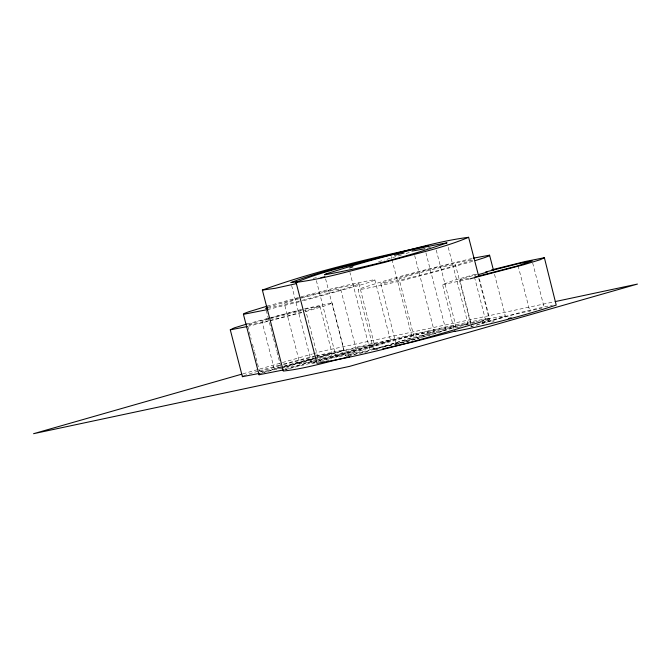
<?xml version="1.0" encoding="UTF-8"?>
<svg xmlns="http://www.w3.org/2000/svg" width="671" height="671" viewBox="0 0 671 671"><rect width="100%" height="100%" fill="white"/><g stroke="black" fill="none" stroke-linecap="round" stroke-linejoin="round"><path stroke-width="0.5" stroke-dasharray="3.35 2.52" d="M269.138 320.671L249.864 324.99L247.591 325.259L247.792 324.881C271.386 317.224 295.517 310.799 319.899 306.161L305.288 311.118M304.642 308.719L332.12 302.94L328.119 304.894L305.691 311.562M299.291 297.966L341.715 287.196L359.019 283.791L355.353 285.578L340.18 290.191L300.407 300.793M373.571 349.306L358.205 289.889L358.557 289.201C395.705 276.561 434.02 267.528 472.158 258.427M319.899 306.161L332.011 352.996L317.4 357.953M267.1 306.169C302.747 296.465 338.36 285.947 374.795 279.631L374.443 280.327L369.629 282.155L360.696 284.99L302.185 301.069M332.12 302.94L343.963 350.312L323.657 356.762L283.607 367.498M474.942 322.533L425.733 334.997L406.165 340.591L396.158 344.399L380.784 283.489C410.904 273.634 441.744 265.624 472.829 259.451M359.019 283.791L374.393 344.701L355.806 350.606L317.987 360.721M374.795 279.631L390.421 340.054L390.061 340.742C355.529 352.627 319.841 360.923 284.42 369.721M453.89 328.471L442.55 284.621L453.47 280.47L476.838 273.827M472.158 326.5L471.965 326.878L459.853 280.042L462.696 278.658L477.232 274.305M478.75 278.473L489.427 319.757L482.139 322.701M494.519 274.313L505.196 315.596L504.844 316.293L500.038 318.121L478.658 324.613M291.65 285.586L311.797 363.506L317.173 361.166M325.603 278.884L345.49 355.798C385.196 341.933 426.605 331.373 468.006 323.791L447.591 244.856M414.686 255.601L434.313 331.508C407.171 342.126 378.201 347.981 350.052 355.555M436.234 250.065L455.861 325.972C443.707 332.145 429.876 334.544 416.968 338.813M468.006 323.791L462.629 326.14M479.346 278.792L489.553 318.264L481.979 321.56M474.212 276.075L475.647 275.504M267.712 307.293L298.301 298.234M472.694 260.155C442.483 269.776 411.692 278.104 380.532 283.984M243.607 375.785L258.15 371.105M259.903 371.717L281.711 365.066M259.409 374.066L263.258 372.606M281.627 368.354C312.074 358.473 343.2 350.195 374.644 344.206M374.183 349.616C417.068 335.701 460.91 324.026 505.196 315.596M406.114 253.563L411.776 251.541M427.352 248.312L431.788 246.727M285.552 369.637L316.385 359.891M320.134 361.61C375.693 344.223 432.191 328.178 489.553 318.264M316.309 357.601L283.657 366.383M264.215 372.237L282.726 366.584M476.771 324.865L513.609 314.649L542 308.048M401.443 255.014L384.382 260.063M319.06 360.486C357.047 349.406 395.278 337.999 434.313 331.508M457.01 327.976L460.742 326.811M268.635 319.102L261.95 321.292L274.112 368.32L282.659 366.626M247.003 323.984L301.782 309.398M472.602 261.388C434.783 271.965 396.905 283.053 358.205 289.889M259.115 370.82L279.69 365.074M283.682 366.307L313.525 358.071M317.349 359.606C363.196 347.368 408.949 333.235 455.861 325.972M242.91 373.839L312.359 353.978M313.365 353.692L321.417 351.386L554.607 301.715M298.62 298.863L284.269 303.309L299.962 363.976L317.433 360.252M270.245 318.633L301.136 310.79M301.589 312.158L270.145 320.419M301.782 312.652L249.184 326.114M314.624 358.733L283.271 367.003M482.072 322.558L526.148 311.017L552.376 305.12M470.597 326.869L477.651 324.898M378.553 261.673L383.409 260.331M395.462 344.785L415.03 339.375M301.363 298.092L323.087 292.481L340.558 288.756L356.251 349.415L345.548 352.854L318.331 360.033M283.682 363.992L313.894 356.234M283.556 364.563L315.546 356.368M317.458 357.014L366.039 344.86L390.421 340.054M299.425 301.036L268.677 308.081M299.14 301.858L267.813 309.532M282.625 367.742L261.304 372.95M317.014 360.964L284.303 368.505M346.06 356.536L349.054 355.798M469.071 279.077L442.55 284.621M315.798 355.781L344.231 349.776M316.561 356.125L332.011 352.996M281.25 367.507L259.702 372.095M313.139 278.398L319.136 276.997M364.772 352.35L367.767 351.654M375.76 349.784L377.756 349.314M468.576 278.448L459.853 280.042M491.642 322.139L494.099 321.594M362.743 352.787L345.49 355.798M321.963 362.021L325.007 361.367M326.014 361.149L329.05 360.495M480.595 321.266L489.427 319.757M304.047 310.212L305.582 310.01L317.744 357.031M311.797 363.506L314.38 363.414M532.673 262.931L544.265 307.779M518.104 265.791L530.006 311.814M474.464 277.073L486.374 323.103M470.765 323.959L455.341 264.307L444.311 266.488L416.137 273.642L399.052 278.859L414.737 339.526M425.917 252.791L445.812 329.704C421.22 338.293 395.496 344.651 369.847 349.482L349.96 272.569M391.185 256.456L391.705 258.478M391.965 259.492L412.12 337.412C387.528 346.001 361.803 352.367 336.163 357.19L316.267 280.277M266.27 310.447L269.138 321.518M269.398 322.525L273.307 337.63M273.567 338.637L276.687 350.723M276.947 351.73L280.855 366.836M247.851 326.257L251.197 339.216M252.489 344.198L254.292 351.168M254.552 352.166L259.451 371.105"/><path stroke-width="1.01" d="M259.451 373.37L242.399 376.683L230.287 329.838L234.288 327.884L247.003 323.984M283.439 369.956L259.056 374.762L243.43 314.338L243.783 313.651L248.589 311.822L267.1 306.169M242.399 376.683L242.676 376.137M259.056 374.762L259.409 374.066M473.156 258.201L489.57 255.181L489.218 255.877L484.412 257.698L475.479 260.541M454.938 330.92L454.661 331.457C488.991 324.923 522.977 315.882 556.217 305.095L544.382 257.723L525.477 261.447L491.642 269.876M544.382 257.723L540.381 259.677L523.808 264.709L470.027 278.842M349.826 356.72C327.725 361.627 305.859 368.656 283.305 371.046L262.369 290.082C316.058 270.665 372.405 257.949 428.207 245.687M481.099 321.879C427.083 337.941 372.573 353.994 316.997 363.338L296.062 282.374C322.793 271.084 351.83 265.531 379.677 257.37C409.209 250.426 438.482 241.099 468.618 237.299L478.557 275.756M468.618 237.299C441.879 248.597 412.841 254.141 385.003 262.302C355.462 269.256 326.198 278.574 296.062 282.374M267.712 307.293L265.75 308.434L267.704 308.199M349.658 267.972L352.946 266.798M478.482 274.598L487.456 272.032M241.904 374.124L33.55 433.701L349.583 366.374L637.45 284.068L555.63 301.497M485.544 272.015L518.733 263.586L532.153 260.944L517.542 265.901L475.303 276.913M454.67 331.222L412.975 341.967L382.571 348.912M508.324 318.532L511.168 317.794M394.674 255.307L404.051 253.001M320.855 277.744L324.873 276.754M393.097 254.225C358.868 262.856 323.883 270.103 290.862 282.55L297.194 281.786M296.632 283.565L275.261 288.295L262.369 290.082M267.813 309.532L243.43 314.338M247.339 326.534L230.287 329.838M412.254 251.08L424.877 248.748M489.57 255.181L493.479 270.287M326.148 273.843L324.554 274.842C365.955 267.259 407.364 256.699 447.071 242.835C406.131 249.939 365.787 261.338 326.148 273.843"/></g></svg>
